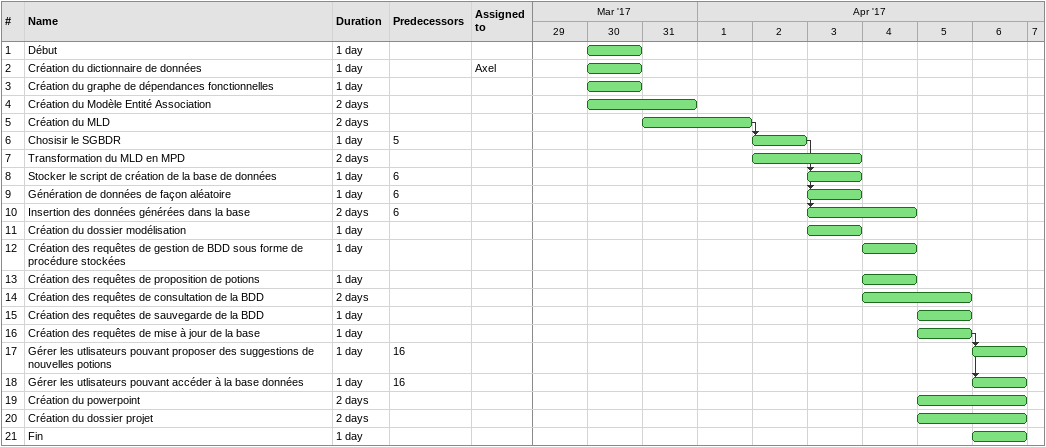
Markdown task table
| ID | Task | Duration | Start | Finish | Predecessors | Resources |
|---|---|---|---|---|---|---|
| 1 | Début | 1d | 2017-03-30 | 2017-03-30 |  |  |
| 2 | Création du dictionnaire de données | 1d | 2017-03-30 | 2017-03-30 |  | Axel |
| 3 | Création du graphe de dépendances fonctionnelles | 1d | 2017-03-30 | 2017-03-30 |  |  |
| 4 | Création du Modèle Entité Association | 2d | 2017-03-30 | 2017-03-31 |  |  |
| 5 | Création du MLD | 2d | 2017-03-31 | 2017-04-01 |  |  |
| 6 | Chosisir le SGBDR | 1d | 2017-04-02 | 2017-04-02 | 5 |  |
| 7 | Transformation du MLD en MPD | 2d | 2017-04-02 | 2017-04-03 |  |  |
| 8 | Stocker le script de création de la base de données | 1d | 2017-04-03 | 2017-04-03 | 6 |  |
| 9 | Génération de données de façon aléatoire | 1d | 2017-04-03 | 2017-04-03 | 6 |  |
| 10 | Insertion des données générées dans la base | 2d | 2017-04-03 | 2017-04-04 | 6 |  |
| 11 | Création du dossier modélisation | 1d | 2017-04-03 | 2017-04-03 |  |  |
| 12 | Création des requêtes de gestion de BDD sous forme de procédure stockées | 1d | 2017-04-04 | 2017-04-04 |  |  |
| 13 | Création des requêtes de proposition de potions | 1d | 2017-04-04 | 2017-04-04 |  |  |
| 14 | Création des requêtes de consultation de la BDD | 2d | 2017-04-04 | 2017-04-05 |  |  |
| 15 | Création des requêtes de sauvegarde de la BDD | 1d | 2017-04-05 | 2017-04-05 |  |  |
| 16 | Création des requêtes de mise à jour de la base | 1d | 2017-04-05 | 2017-04-05 |  |  |
| 17 | Gérer les utlisateurs pouvant proposer des suggestions de nouvelles potions | 1d | 2017-04-06 | 2017-04-06 | 16 |  |
| 18 | Gérer les utlisateurs pouvant accéder à la base données | 1d | 2017-04-06 | 2017-04-06 | 16 |  |
| 19 | Création du powerpoint | 2d | 2017-04-05 | 2017-04-06 |  |  |
| 20 | Création du dossier projet | 2d | 2017-04-05 | 2017-04-06 |  |  |
| 21 | Fin | 1d | 2017-04-06 | 2017-04-06 |  |  |
